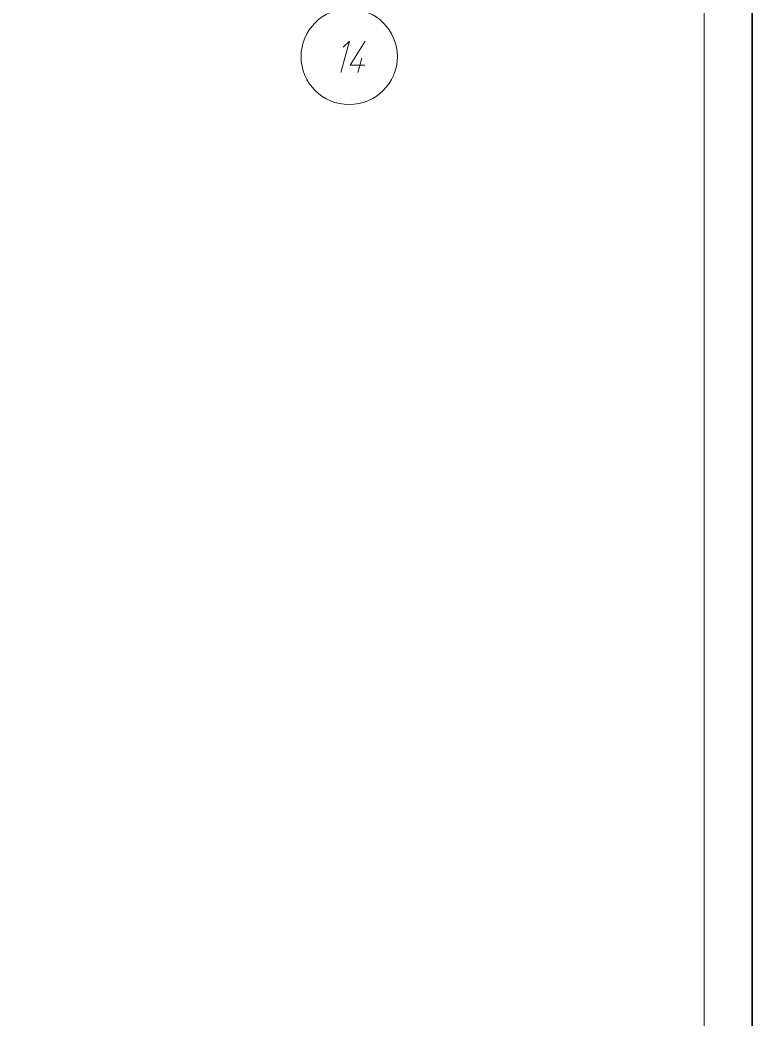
# Model space of a CAD drawing. Header units: millimetres. Extents: x -678 to 5260, y -935 to 3264.
# Drawn here: x 4497 to 5259, y 105 to 1146 of the extents above; entities that cross this region are included whole.
import ezdxf
from ezdxf.xclip import XClip

# ---------------------------------------------------------------- set-up
doc = ezdxf.new("R2010")
doc.units = ezdxf.units.MM
doc.header["$MEASUREMENT"] = 0
doc.header["$XCLIPFRAME"] = 2
doc.layers.get('0').update_dxf_attribs({"linetype": 'CONTINUOUS'})

# ---------------------------------------------------------------- blocks, each defined once
blk = doc.blocks.new('MF28AFDB0')
at = {"color": 7, "linetype": 'Continuous', "lineweight": -2, "true_color": 0x000007}
blk.add_lwpolyline([(0.93, 0.58), (592.99, 0.58), (592.99, 419.2), (0.93, 419.2)], close=True, dxfattribs=at)

msp = doc.modelspace()

# ---------------------------------------------------------------- linework, layer by layer
at = {"color": 7, "linetype": 'Continuous', "lineweight": 20, "true_color": 0x000007}
msp.add_lwpolyline([(-479.88737, -884.75487), (5209.40723, -884.75487), (5209.40723, 3214.83019), (-479.88737, 3214.83019)], close=True, dxfattribs=at)
at = {"color": 7, "linetype": 'Continuous', "lineweight": 5, "true_color": 0x000007}
for points in [[(4833.6396, 1117.23683), (4840.2786, 1123.54388), (4831.31595, 1091.01276)], [(4856.21221, 1098.64762), (4840.9425, 1098.64762), (4856.54416, 1123.54388)], [(4848.90931, 1091.01276), (4853.22466, 1105.95052), (4853.22466, 1105.95052)]]:
    msp.add_lwpolyline(points, dxfattribs=at)
msp.add_open_spline([(4890.07113, 1107.27832), (4890.07113, 1134.83019), (4867.49852, 1157.4028), (4839.94665, 1157.4028), (4839.94665, 1157.4028), (4812.39479, 1157.4028), (4789.82217, 1134.83019), (4789.82217, 1107.27832), (4789.82217, 1107.27832), (4789.82217, 1079.72645), (4812.39479, 1057.48579), (4839.94665, 1057.48579), (4839.94665, 1057.48579), (4867.49852, 1057.48579), (4890.07113, 1079.72645), (4890.07113, 1107.27832)], degree=3, knots=[0, 0, 0, 0, 0.0625, 0.0625, 0.0625, 0.062501, 0.125, 0.125, 0.125, 0.125001, 0.1875, 0.1875, 0.1875, 0.187501, 1, 1, 1, 1], dxfattribs=at)

# ---------------------------------------------------------------- block references
at = {"color": 7, "true_color": 0xffffff}
ref = msp.add_blockref('MF28AFDB0', (-689.016, -940.3429), dxfattribs=dict(at, xscale=10.03092197091524, yscale=10.03092197091524, zscale=10.03092197091524))
XClip(ref).set_block_clipping_path([(1.0589661319, 0.5446702317), (593.0210338681, 419.1010338681)])

doc.saveas('drawing.dxf')
